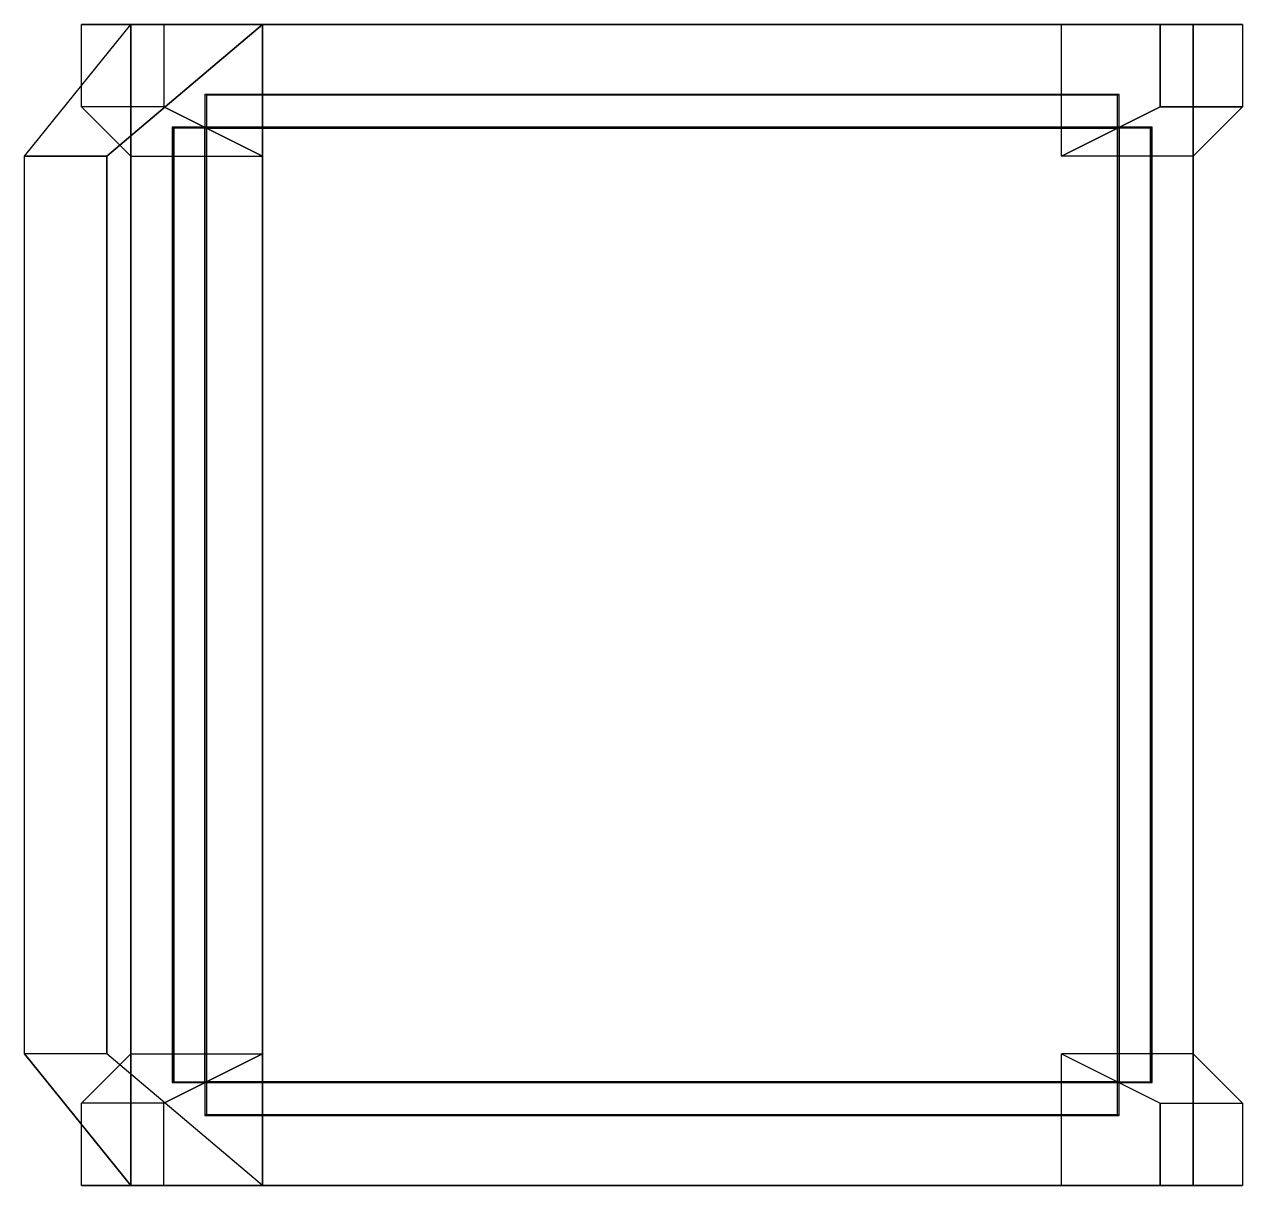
# Model space of a CAD drawing. Extents: x 31.519 to 31.889, y 63.699 to 64.051.
import ezdxf

# ---------------------------------------------------------------- set-up
doc = ezdxf.new("R2010")
doc.units = 0
doc.header["$MEASUREMENT"] = 0
for name, color, linetype in [('ALUMINIUM', 7, 'CONTINUOUS'), ('HOLZ_STUHL', 9, 'CONTINUOUS'), ('STOFF_STUHL', 2, 'CONTINUOUS')]:
    doc.layers.add(name, color=color, linetype=linetype)

msp = doc.modelspace()

# ---------------------------------------------------------------- linework, layer by layer
at = {"layer": 'ALUMINIUM', "color": 7}
for points in [[(31.57434, 64.02974, 0.25978), (31.57384, 64.02999, 0.24978), (31.85135, 64.02999, 0.24978), (31.85085, 64.02974, 0.25978)], [(31.85135, 64.01999, 0.24978), (31.85135, 64.02999, 0.24978), (31.57384, 64.02999, 0.24978), (31.57384, 64.01999, 0.24978)], [(31.85085, 64.01974, 0.25978), (31.85085, 64.02974, 0.25978), (31.57434, 64.02974, 0.25978), (31.57434, 64.01974, 0.25978)], [(31.56434, 64.01974, 0.25978), (31.56384, 64.01999, 0.24978), (31.56384, 63.73002, 0.24978), (31.56434, 63.73027, 0.25978)], [(31.57384, 64.01999, 0.24978), (31.56384, 64.01999, 0.24978), (31.56384, 63.73002, 0.24978), (31.57384, 63.73002, 0.24978)], [(31.57434, 64.01974, 0.25978), (31.56434, 64.01974, 0.25978), (31.56434, 63.73027, 0.25978), (31.57434, 63.73027, 0.25978)], [(31.57434, 63.73027, 0.25978), (31.57384, 63.73002, 0.24978), (31.57384, 64.01999, 0.24978), (31.57434, 64.01974, 0.25978)], [(31.57384, 64.01999, 0.24978), (31.57434, 64.01974, 0.25978), (31.85085, 64.01974, 0.25978), (31.85135, 64.01999, 0.24978)], [(31.85085, 64.01974, 0.25978), (31.85135, 64.01999, 0.24978), (31.85135, 63.73002, 0.24978), (31.85085, 63.73027, 0.25978)], [(31.85085, 63.73027, 0.25978), (31.86085, 63.73027, 0.25978), (31.86085, 64.01974, 0.25978), (31.85085, 64.01974, 0.25978)], [(31.85135, 63.73002, 0.24978), (31.86135, 63.73002, 0.24978), (31.86135, 64.01999, 0.24978), (31.85135, 64.01999, 0.24978)], [(31.86085, 63.73027, 0.25978), (31.86135, 63.73002, 0.24978), (31.86135, 64.01999, 0.24978), (31.86085, 64.01974, 0.25978)], [(31.85135, 63.73002, 0.24978), (31.85085, 63.73027, 0.25978), (31.57434, 63.73027, 0.25978), (31.57384, 63.73002, 0.24978)], [(31.57384, 63.73002, 0.24978), (31.57384, 63.72002, 0.24978), (31.85135, 63.72002, 0.24978), (31.85135, 63.73002, 0.24978)], [(31.57434, 63.73027, 0.25978), (31.57434, 63.72027, 0.25978), (31.85085, 63.72027, 0.25978), (31.85085, 63.73027, 0.25978)], [(31.57434, 63.72027, 0.25978), (31.57384, 63.72002, 0.24978), (31.85135, 63.72002, 0.24978), (31.85085, 63.72027, 0.25978)]]:
    msp.add_3dface(points, dxfattribs=at)
at = {"layer": 'HOLZ_STUHL', "color": 7}
for points in [[(31.55134, 64.05124, 0.63456), (31.59134, 64.05124, 0.63456), (31.54401, 64.01124, 0.91), (31.51901, 64.01124, 0.91)], [(31.51901, 63.73877, 0.91), (31.51901, 64.01124, 0.91), (31.55134, 64.05124, 0.63456), (31.55134, 63.69877, 0.63456)], [(31.56134, 64.05124), (31.53634, 64.05124), (31.55134, 64.05124, 0.59956), (31.59134, 64.05124, 0.59956)], [(31.55134, 64.05124, 0.59956), (31.55134, 64.01124, 0.59956), (31.53634, 64.02624), (31.53634, 64.05124)], [(31.55134, 63.69877, 0.59956), (31.87385, 63.69877, 0.59956), (31.87385, 64.05124, 0.59956), (31.55134, 64.05124, 0.59956)], [(31.55134, 64.05124, 0.59956), (31.55134, 64.05124, 0.63456), (31.55134, 63.69877, 0.63456), (31.55134, 63.69877, 0.59956)], [(31.55134, 64.05124, 0.63456), (31.55134, 64.05124, 0.59956), (31.87385, 64.05124, 0.59956), (31.87385, 64.05124, 0.63456)], [(31.59134, 64.01124, 0.59956), (31.59134, 64.05124, 0.59956), (31.56134, 64.05124), (31.56134, 64.02624)], [(31.88885, 64.05124), (31.87385, 64.05124, 0.59956), (31.83385, 64.05124, 0.59956), (31.86385, 64.05124)], [(31.83385, 64.01124, 0.59956), (31.83385, 64.05124, 0.59956), (31.86385, 64.05124), (31.86385, 64.02624)], [(31.88885, 64.05124), (31.86385, 64.05124), (31.83385, 64.05124, 0.59956), (31.87385, 64.05124, 0.59956)], [(31.86385, 64.02624), (31.86385, 64.05124), (31.88885, 64.05124), (31.88885, 64.02624)], [(31.88885, 64.05124), (31.88885, 64.02624), (31.87385, 64.01124, 0.59956), (31.87385, 64.05124, 0.59956)], [(31.87385, 64.05124, 0.63456), (31.87385, 64.05124, 0.59956), (31.87385, 63.69877, 0.59956), (31.87385, 63.69877, 0.63456)], [(31.56134, 64.02624), (31.53634, 64.02624), (31.55134, 64.01124, 0.59956), (31.59134, 64.01124, 0.59956)], [(31.88885, 64.02624), (31.87385, 64.01124, 0.59956), (31.83385, 64.01124, 0.59956), (31.86385, 64.02624)], [(31.54401, 63.73877, 0.91), (31.51901, 63.73877, 0.91), (31.51901, 64.01124, 0.91), (31.54401, 64.01124, 0.91)], [(31.55134, 63.69877, 0.63456), (31.59134, 63.69877, 0.63456), (31.54401, 63.73877, 0.91), (31.51901, 63.73877, 0.91)], [(31.56134, 63.72377), (31.53634, 63.72377), (31.55134, 63.73877, 0.59956), (31.59134, 63.73877, 0.59956)], [(31.55134, 63.73877, 0.59956), (31.55134, 63.69877, 0.59956), (31.53634, 63.69877), (31.53634, 63.72377)], [(31.59134, 63.69877, 0.59956), (31.56134, 63.69877), (31.56134, 63.72377), (31.59134, 63.73877, 0.59956)], [(31.87385, 63.73877, 0.59956), (31.83385, 63.73877, 0.59956), (31.86385, 63.72377), (31.88885, 63.72377)], [(31.86385, 63.72377), (31.86385, 63.69877), (31.83385, 63.69877, 0.59956), (31.83385, 63.73877, 0.59956)], [(31.88885, 63.72377), (31.88885, 63.69877), (31.87385, 63.69877, 0.59956), (31.87385, 63.73877, 0.59956)], [(31.88885, 63.69877), (31.86385, 63.69877), (31.86385, 63.72377), (31.88885, 63.72377)], [(31.55134, 63.69877, 0.59956), (31.59134, 63.69877, 0.59956), (31.56134, 63.69877), (31.53634, 63.69877)], [(31.55134, 63.69877, 0.63456), (31.87385, 63.69877, 0.63456), (31.87385, 63.69877, 0.59956), (31.55134, 63.69877, 0.59956)], [(31.86385, 63.69877), (31.88885, 63.69877), (31.87385, 63.69877, 0.59956), (31.83385, 63.69877, 0.59956)]]:
    msp.add_3dface(points, dxfattribs=at)
at = {"layer": 'STOFF_STUHL', "color": 7}
for points in [[(31.54401, 63.73877, 0.91), (31.54401, 64.01124, 0.91), (31.59134, 64.05124, 0.63456), (31.59134, 63.69877, 0.63456)], [(31.87385, 63.69877, 0.63456), (31.59134, 63.69877, 0.63456), (31.59134, 64.05124, 0.63456), (31.87385, 64.05124, 0.63456)]]:
    msp.add_3dface(points, dxfattribs=at)

doc.saveas('drawing.dxf')
